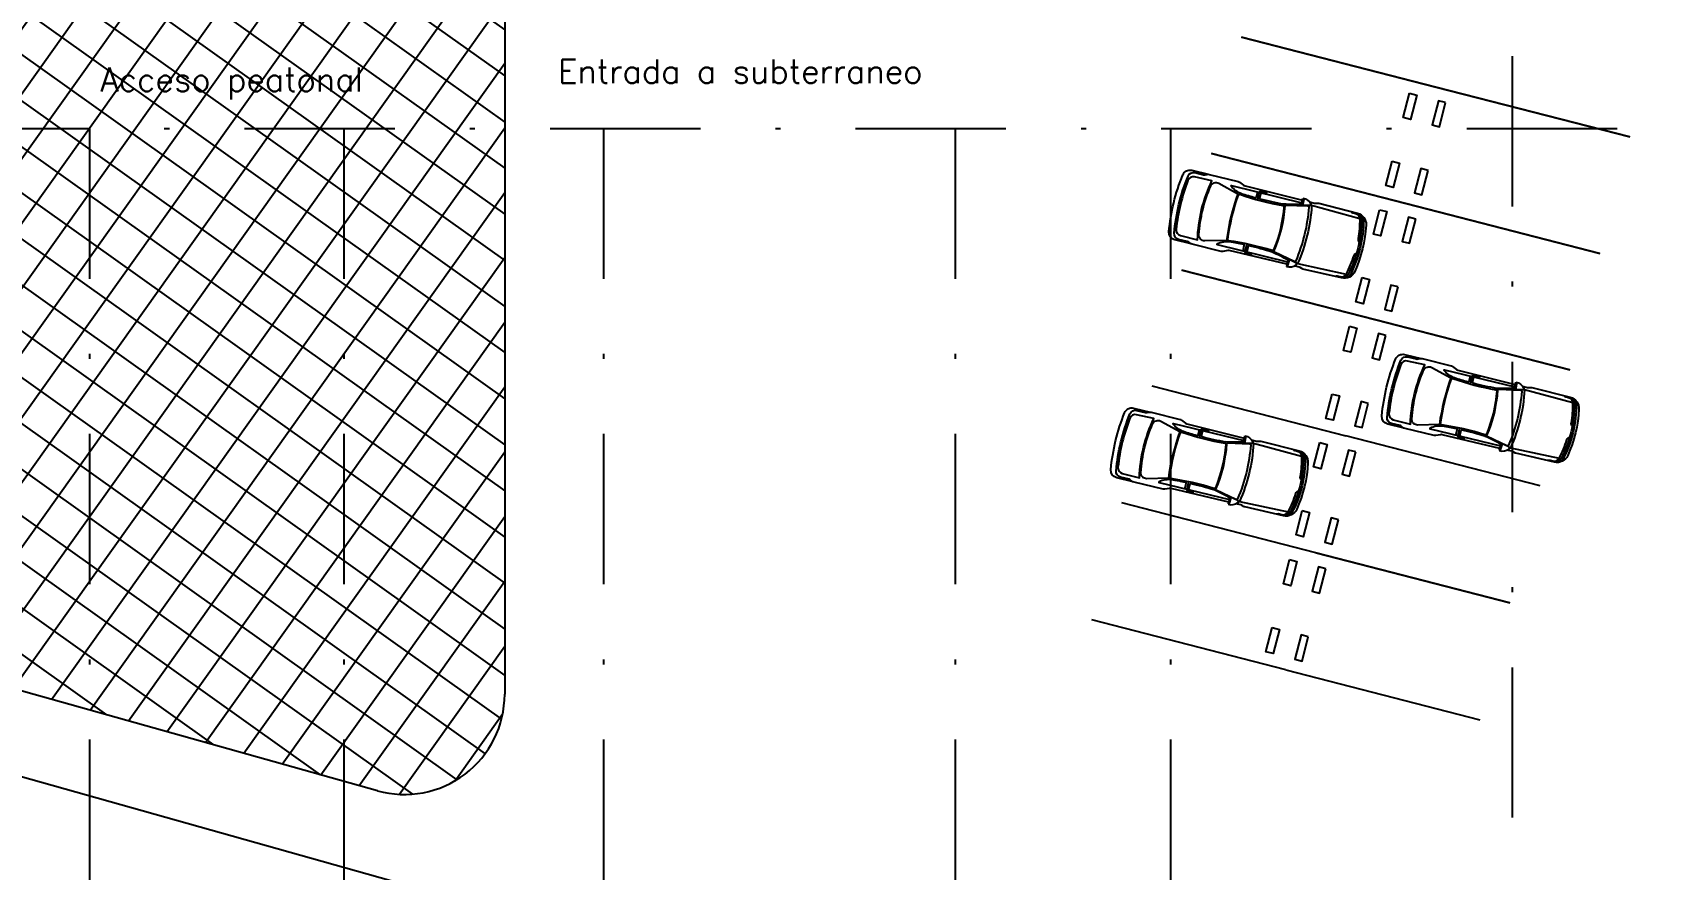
# Model space of a CAD drawing. Header units: millimetres. Extents: x -1615 to -538, y 177 to 397.
# Drawn here: x -776.51 to -743.76, y 231.19 to 247.89 of the extents above; entities that cross this region are included whole.
import ezdxf
from ezdxf.enums import TextEntityAlignment as Align

# ---------------------------------------------------------------- set-up
doc = ezdxf.new("R2010")
doc.units = ezdxf.units.MM
doc.linetypes.add('DASHDOT', pattern=[1, 0.5, -0.25, 0, -0.25])
for name, color, linetype in [('7', 7, 'Continuous'), ('AUX', 8, 'Continuous'), ('CAJONES', 8, 'Continuous'), ('EJES', 4, 'DASHDOT'), ('MOB', 7, 'Continuous'), ('TEX', 2, 'Continuous')]:
    doc.layers.add(name, color=color, linetype=linetype)
doc.styles.add('ROMANS', font='ROMANS.shx')

# ---------------------------------------------------------------- blocks, each defined once
blk = doc.blocks.new('JHGLJGF')
for p, q in [((551.112, 116.366, -0.383), (551.257, 116.359, -0.383)), ((552.517, 116.366, -0.383), (552.372, 116.359, -0.383))]:
    blk.add_line(p, q)
at = {"elevation": -0.383}
for points in [[(551.1, 118.339), (551.1, 118.676, -0.371599), (551.231, 118.828, -0.073962), (552.398, 118.828, -0.371599), (552.53, 118.676), (552.53, 118.339)], [(551.157, 116.388), (551.15, 117.568, 0.101584), (551.144, 117.599), (551.104, 117.69, -0.103014), (551.097, 117.721), (551.097, 118.317, -0.108661), (551.108, 118.365), (551.122, 118.395, 0.108661), (551.129, 118.428), (551.129, 118.606, -0.371351), (551.228, 118.72, -0.0744), (552.402, 118.72, -0.371351), (552.5, 118.606), (552.5, 118.428, 0.108661), (552.507, 118.395), (552.521, 118.365, -0.108661), (552.532, 118.317), (552.532, 117.721, -0.103014), (552.525, 117.69), (552.486, 117.599, 0.101584), (552.479, 117.568), (552.472, 116.388, 0.083094)], [(551.208, 117.301), (551.319, 117.301, 0.417968), (551.334, 117.316, 0.019843), (551.32, 117.597, 0.137129), (551.221, 117.836, 0.713564), (551.208, 117.831), (551.208, 116.386)], [(552.422, 117.301), (552.31, 117.301, -0.417968), (552.295, 117.316, -0.019843), (552.31, 117.597, -0.137129), (552.408, 117.836, -0.713564), (552.422, 117.831), (552.422, 116.386)], [(551.362, 117.262), (551.208, 117.262, 0.083366), (551.152, 117.233, 0.083366)], [(552.268, 117.262), (552.422, 117.262, -0.083366), (552.477, 117.233, -0.083366)], [(551.24, 116.383, 0.02749), (551.322, 116.729, 0.025966), (551.322, 116.731, 0.02378), (551.334, 117.21, 0.407856), (551.319, 117.225), (551.208, 117.225)], [(552.39, 116.383, -0.02749), (552.308, 116.729, -0.025966), (552.307, 116.731, -0.02378), (552.295, 117.21, -0.407856), (552.31, 117.225), (552.422, 117.225)], [(551.148, 115.26), (551.139, 116.053, -0.084677), (551.143, 116.078), (551.154, 116.112, 0.083094), (551.158, 116.137), (551.158, 116.24, 0.101584)], [(552.472, 116.24), (552.471, 116.137, 0.083094), (552.475, 116.112), (552.486, 116.078, -0.084677), (552.49, 116.053), (552.481, 115.26, -0.359876), (552.291, 115.036, -0.088764), (551.338, 115.036, -0.359876), (551.148, 115.26)], [(552.384, 115.188), (552.41, 116.183, -0.090951), (551.219, 116.183), (551.245, 115.188)], [(552.483, 115.395), (552.478, 115.388, 0.13748), (552.467, 115.348), (552.467, 115.262, -0.346548), (552.379, 115.15, -0.11876), (551.25, 115.15, -0.346548), (551.162, 115.262), (551.162, 115.348, 0.13748), (551.151, 115.388), (551.147, 115.395)], [(551.162, 115.299, 0.346548), (551.25, 115.187, 0.041042), (551.641, 115.126, -0.241905), (551.701, 115.089), (551.703, 115.085)], [(552.467, 115.299, -0.346548), (552.379, 115.187, -0.041042), (551.989, 115.126, 0.241905), (551.929, 115.089), (551.926, 115.085)], [(552.481, 115.26, -0.274398), (552.383, 115.11, -0.119718), (551.246, 115.11, -0.274398), (551.148, 115.26)]]:
    blk.add_lwpolyline(points, format="xyb", dxfattribs=at)
for points in [[(552.317, 118.701, 0.065131), (551.312, 118.701, 0.371959), (551.212, 118.588), (551.206, 118.234, -0.104632), (552.423, 118.234), (552.417, 118.588, 0.371959)], [(551.335, 117.67), (551.223, 118.09, -0.440582), (551.314, 118.233, -0.086398), (552.315, 118.233, -0.440582), (552.407, 118.09), (552.294, 117.67, 0.053811)], [(552.259, 116.715, -0.079783), (551.371, 116.715, -0.388412), (551.351, 116.74, 0.043035), (551.337, 117.627, -0.414022), (551.358, 117.652, -0.051218), (552.271, 117.652, -0.414022), (552.292, 117.627, 0.043035), (552.278, 116.74, -0.388412)], [(551.182, 117.246), (551.183, 117.124, 0.43916), (551.188, 117.12), (551.2, 117.121, 0.389567), (551.204, 117.125), (551.203, 117.251, 0.732559), (551.196, 117.253), (551.183, 117.248, 0.154479)], [(552.447, 117.246), (552.446, 117.124, -0.43916), (552.442, 117.12), (552.429, 117.121, -0.389567), (552.425, 117.125), (552.426, 117.251, -0.732559), (552.433, 117.253), (552.446, 117.248, -0.154479)], [(552.387, 116.26, -0.430172), (552.369, 116.232, -0.084449), (551.261, 116.232, -0.430172), (551.242, 116.26), (551.329, 116.686, -0.404558), (551.346, 116.698, 0.084184), (552.283, 116.698, -0.404558), (552.3, 116.686)], [(551.113, 116.387, 0.242275), (551.191, 116.206, 0.563269), (551.228, 116.219), (551.262, 116.379, 0.056528)], [(552.517, 116.387, -0.242275), (552.438, 116.206, -0.563269), (552.401, 116.219), (552.368, 116.379, -0.056528)]]:
    blk.add_lwpolyline(points, format="xyb", close=True, dxfattribs=at)
blk = doc.blocks.new('HJSFLHSDGJHISDKGBGJKFAD')
at = {"layer": 'EJES', "color": 2, "ltscale": 6}
for p, q in [((1154.049, 285.731), (1154.049, 141.621)), ((1073.84, 168.39), (1165.042, 168.39)), ((1125.649, 168.39), (1125.649, 141.621)), ((1130.724, 168.39), (1130.724, 141.621)), ((1135.909, 168.39), (1135.909, 141.621)), ((1142.924, 168.39), (1142.924, 141.621)), ((1147.224, 168.39), (1147.224, 141.621))]:
    blk.add_line(p, q, dxfattribs=at)

msp = doc.modelspace()

# ---------------------------------------------------------------- hatches: boundary and pattern name
at = {"layer": 'AUX'}
h = msp.add_hatch(dxfattribs=at)
h.set_pattern_fill('ANSI37', color=256, scale=6, angle=9.5487, style=0)
h.set_pattern_definition([(54.54865, (-1265.6691, 29.3577), (-0.6109562, 0.4350086), []), (144.54865, (-1265.6691, 29.3577), (-0.4350086, -0.6109562), [])])
h.paths.add_polyline_path([(-772.297, 257.78), (-772.297, 261.08), (-773.955, 261.08), (-776.808, 261.081), (-778.672, 261.081), (-778.797, 261.081), (-778.797, 254.28), (-778.647, 254.28), (-778.647, 254.13), (-778.647, 253.23), (-778.647, 253.08), (-778.647, 251.63), (-778.647, 251.48), (-778.647, 249.23), (-778.647, 249.08), (-778.647, 248.03), (-778.647, 247.88), (-778.647, 246.83), (-778.647, 246.68), (-778.647, 246.13), (-778.647, 245.98), (-778.797, 245.98), (-778.797, 241.928, -0.496821), (-785.148, 237.114), (-769.626, 232.757, 0.496821), (-767.086, 234.683), (-767.086, 253.205), (-767.718, 253.205, -0.414428)])
h.paths.add_polyline_path([(-775.605, 246.401), (-769.467, 246.401), (-769.467, 247.352), (-775.605, 247.352)], flags=24)
at = {"layer": 'MOB'}
h = msp.add_hatch(dxfattribs=at)
h.set_pattern_fill('AR-SAND', color=3, scale=0.03, style=0)
h.set_pattern_definition([(37.5, (-1402.8785, 253.7085), (-0.048001, 1.4682397), [0, -1.15824, 0, -1.2954, 0, -1.23825]), (7.5, (-1402.8785, 253.7085), (1.34857, 2.1504753), [0, -0.62484, 0, -1.04394, 0, -0.40005]), (327.5, (-1403.8158, 253.7085), (2.372977, 0.0043116), [0, -0.381, 0, -1.3716, 0, -1.7907]), (317.5, (-1403.8158, 253.7085), (2.2906694, 0.668788), [0, -0.1905, 0, -0.89916, 0, -1.0287])])
h.paths.add_polyline_path([(-758.837, 347.215), (-812.758, 335.518), (-812.758, 334.673), (-803.9, 334.673), (-803.9, 329.947), (-799.313, 325.307), (-782.89, 325.307), (-782.89, 328.837), (-770.72, 328.837), (-770.72, 325.456), (-758.098, 325.456), (-758.098, 303.87), (-760.597, 303.87), (-760.597, 297.006), (-760.508, 297.006), (-760.508, 296.905), (-758.397, 296.905), (-758.397, 296.975), (-757.997, 296.975), (-757.997, 296.575), (-758.097, 296.575), (-758.097, 283.471), (-757.975, 283.471), (-757.975, 283.071), (-758.375, 283.071), (-758.375, 283.155), (-760.375, 283.155), (-760.375, 283.044), (-760.597, 283.044), (-760.597, 279.854), (-760.455, 279.854), (-760.455, 279.705), (-746.972, 279.705), (-746.972, 272.855), (-749.274, 272.855), (-749.274, 265.205), (-745.307, 265.205), (-745.307, 253.28), (-736.306, 250.855), (-741.501, 261.951)])
h.paths.add_polyline_path([(-804.753, 325.526), (-813.904, 325.526), (-813.904, 323.04), (-804.753, 323.04, 1)])
h.paths.add_polyline_path([(-793.647, 300.355), (-811.904, 300.355, 0.414214), (-813.754, 298.505), (-813.754, 296.366, 0.414214), (-811.904, 294.516), (-809.75, 294.516), (-812.618, 297.384), (-810.638, 299.364), (-808.978, 297.704), (-806.998, 299.684), (-805.338, 298.024), (-803.678, 299.684), (-798.51, 294.516), (-796.147, 294.516), (-796.147, 296.613), (-796.208, 296.613), (-796.208, 297.013), (-795.808, 297.013), (-795.808, 296.905), (-793.688, 296.905), (-793.688, 297.074), (-793.647, 297.074)])
h.paths.add_polyline_path([(-803.388, 289.162), (-812.035, 289.162, 1), (-812.035, 285.962), (-803.388, 285.962, 1)])
h.paths.add_polyline_path([(-799.655, 280.258, 0.414214), (-800.005, 280.608), (-808.772, 280.608), (-808.772, 279.83), (-808.372, 279.83), (-808.372, 279.73), (-805.772, 279.73), (-805.772, 279.83), (-805.372, 279.83), (-805.372, 279.73), (-802.772, 279.73), (-802.772, 279.83), (-802.372, 279.83), (-802.372, 279.73), (-799.772, 279.73), (-799.772, 279.83), (-799.655, 279.83)], flags=17)
h.paths.add_polyline_path([(-808.722, 254.706), (-812.247, 254.706), (-812.247, 274.904), (-810.647, 274.904), (-810.647, 280.608), (-810.904, 280.608, 0.414214), (-813.754, 277.758), (-813.754, 253.219, 0.315329), (-806.85, 243.36), (-785.107, 237.258, 0.496821), (-778.947, 241.928), (-778.947, 245.98), (-808.722, 245.98)])
h.paths.add_polyline_path([(-753.647, 257.705), (-763.747, 257.705), (-763.747, 261.081), (-765.147, 261.081), (-765.147, 257.78, -1), (-770.297, 257.78), (-770.297, 261.081), (-772.147, 261.08), (-772.147, 257.774, 0.413999), (-767.725, 253.355), (-753.647, 253.355)], flags=17)
h.paths.add_polyline_path([(-754.727, 229.822, 0.978274), (-755.051, 228.667), (-737.051, 223.615), (-736.65, 225.175)])
h = msp.add_hatch(dxfattribs=at)
h.set_pattern_fill('GRASS', color=3, scale=0.05, style=0)
h.set_pattern_definition([(90, (-1505.3727, 255.352), (-0.898025, 0.898025), [0.238125, -1.557925]), (45, (-1505.3727, 255.352), (-0.8980256, 0.8980256), [0.238125, -1.031875]), (135, (-1505.3727, 255.352), (-0.8980256, -0.8980256), [0.238125, -1.031875])])
h.paths.add_polyline_path([(-758.837, 347.215), (-812.758, 335.518), (-812.758, 334.673), (-803.9, 334.673), (-803.9, 329.947), (-799.313, 325.307), (-782.89, 325.307), (-782.89, 328.837), (-770.72, 328.837), (-770.72, 325.456), (-758.098, 325.456), (-758.098, 303.87), (-760.597, 303.87), (-760.597, 297.006), (-760.508, 297.006), (-760.508, 296.905), (-758.397, 296.905), (-758.397, 296.975), (-757.997, 296.975), (-757.997, 296.575), (-758.097, 296.575), (-758.097, 283.471), (-757.975, 283.471), (-757.975, 283.071), (-758.375, 283.071), (-758.375, 283.155), (-760.375, 283.155), (-760.375, 283.044), (-760.597, 283.044), (-760.597, 279.854), (-760.455, 279.854), (-760.455, 279.705), (-746.972, 279.705), (-746.972, 272.855), (-749.274, 272.855), (-749.274, 265.205), (-745.307, 265.205), (-745.307, 253.28), (-736.306, 250.855), (-741.501, 261.951)])
h.paths.add_polyline_path([(-804.753, 325.526), (-813.904, 325.526), (-813.904, 323.04), (-804.753, 323.04, 1)])
h.paths.add_polyline_path([(-793.647, 300.355), (-811.904, 300.355, 0.414214), (-813.754, 298.505), (-813.754, 296.366, 0.414214), (-811.904, 294.516), (-809.75, 294.516), (-812.618, 297.384), (-810.638, 299.364), (-808.978, 297.704), (-806.998, 299.684), (-805.338, 298.024), (-803.678, 299.684), (-798.51, 294.516), (-796.147, 294.516), (-796.147, 296.613), (-796.208, 296.613), (-796.208, 297.013), (-795.808, 297.013), (-795.808, 296.905), (-793.688, 296.905), (-793.688, 297.074), (-793.647, 297.074)])
h.paths.add_polyline_path([(-803.388, 289.162), (-812.035, 289.162, 1), (-812.035, 285.962), (-803.388, 285.962, 1)])
h.paths.add_polyline_path([(-799.655, 280.258, 0.414214), (-800.005, 280.608), (-808.772, 280.608), (-808.772, 279.83), (-808.372, 279.83), (-808.372, 279.73), (-805.772, 279.73), (-805.772, 279.83), (-805.372, 279.83), (-805.372, 279.73), (-802.772, 279.73), (-802.772, 279.83), (-802.372, 279.83), (-802.372, 279.73), (-799.772, 279.73), (-799.772, 279.83), (-799.655, 279.83)], flags=17)
h.paths.add_polyline_path([(-808.722, 254.706), (-812.247, 254.706), (-812.247, 274.904), (-810.647, 274.904), (-810.647, 280.608), (-810.904, 280.608, 0.414214), (-813.754, 277.758), (-813.754, 253.219, 0.315329), (-806.85, 243.36), (-785.107, 237.258, 0.496821), (-778.947, 241.928), (-778.947, 245.98), (-808.722, 245.98)])
h.paths.add_polyline_path([(-753.647, 257.705), (-763.747, 257.705), (-763.747, 261.081), (-765.147, 261.081), (-765.147, 257.78, -1), (-770.297, 257.78), (-770.297, 261.081), (-772.147, 261.08), (-772.147, 257.774, 0.413999), (-767.725, 253.355), (-753.647, 253.355)], flags=17)
h.paths.add_polyline_path([(-754.727, 229.822, 0.978274), (-755.051, 228.667), (-737.051, 223.615), (-736.65, 225.175)])

# ---------------------------------------------------------------- linework, layer by layer
at = {"layer": '7', "color": 7}
for p, q in [((-769.626, 232.757), (-806.896, 243.217)), ((-737.499, 222.019), (-807.344, 241.621))]:
    msp.add_line(p, q, dxfattribs=at)
at = {"layer": 'AUX'}
msp.add_line((-767.086, 253.355), (-767.086, 234.683), dxfattribs=at)
msp.add_arc((-769.086, 234.683), 2, 254.3235, 0, dxfattribs=at)
at = {"layer": 'CAJONES'}
for p, q in [((-748.501, 246.805), (-752.375, 247.801)), ((-752.375, 247.801), (-748.501, 246.805)), ((-748.501, 246.805), (-744.627, 245.809)), ((-744.627, 245.809), (-748.501, 246.805)), ((-749.099, 244.481), (-752.973, 245.477)), ((-752.973, 245.477), (-749.099, 244.481)), ((-749.099, 244.481), (-745.225, 243.485)), ((-745.225, 243.485), (-749.099, 244.481)), ((-749.099, 244.481), (-745.225, 243.485)), ((-745.225, 243.485), (-749.099, 244.481)), ((-749.697, 242.156), (-753.571, 243.152)), ((-753.571, 243.152), (-749.697, 242.156)), ((-749.697, 242.156), (-745.823, 241.16)), ((-745.823, 241.16), (-749.697, 242.156)), ((-754.165, 240.838), (-750.291, 239.842)), ((-746.417, 238.847), (-750.291, 239.842)), ((-750.892, 237.507), (-754.766, 238.503)), ((-750.892, 237.507), (-747.018, 236.511)), ((-747.018, 236.511), (-750.892, 237.507)), ((-751.492, 235.172), (-755.366, 236.168)), ((-751.492, 235.172), (-747.618, 234.176))]:
    msp.add_line(p, q, dxfattribs=at)
for points in [[(-749.023, 246.681), (-748.877, 246.644), (-749.002, 246.159), (-749.147, 246.197)], [(-748.302, 246.496), (-748.447, 246.533), (-748.572, 246.049), (-748.427, 246.011)], [(-749.371, 245.325), (-749.226, 245.288), (-749.351, 244.803), (-749.496, 244.841)], [(-748.651, 245.14), (-748.796, 245.177), (-748.921, 244.693), (-748.775, 244.655)], [(-749.62, 244.356), (-749.475, 244.319), (-749.6, 243.835), (-749.745, 243.872)], [(-748.9, 244.171), (-749.045, 244.209), (-749.17, 243.724), (-749.024, 243.687)], [(-749.969, 243.001), (-749.824, 242.963), (-749.948, 242.479), (-750.093, 242.516)], [(-749.248, 242.815), (-749.394, 242.853), (-749.518, 242.368), (-749.373, 242.331)], [(-750.218, 242.032), (-750.073, 241.995), (-750.197, 241.51), (-750.342, 241.548)], [(-749.497, 241.847), (-749.643, 241.884), (-749.767, 241.4), (-749.622, 241.363)], [(-750.566, 240.676), (-750.421, 240.639), (-750.546, 240.155), (-750.691, 240.192)], [(-749.846, 240.491), (-749.991, 240.528), (-750.116, 240.044), (-749.97, 240.007)], [(-750.815, 239.708), (-750.67, 239.67), (-750.795, 239.186), (-750.94, 239.223)], [(-750.095, 239.522), (-750.24, 239.56), (-750.365, 239.076), (-750.219, 239.038)], [(-751.164, 238.352), (-751.019, 238.314), (-751.143, 237.83), (-751.289, 237.867)], [(-750.444, 238.166), (-750.589, 238.204), (-750.713, 237.72), (-750.568, 237.682)], [(-751.416, 237.372), (-751.271, 237.335), (-751.395, 236.851), (-751.54, 236.888)], [(-750.695, 237.187), (-750.841, 237.225), (-750.965, 236.74), (-750.82, 236.703)], [(-751.764, 236.017), (-751.619, 235.979), (-751.744, 235.495), (-751.889, 235.532)], [(-751.044, 235.831), (-751.189, 235.869), (-751.314, 235.384), (-751.168, 235.347)]]:
    msp.add_lwpolyline(points, close=True, dxfattribs=at)

# ---------------------------------------------------------------- block references
msp.add_blockref('HJSFLHSDGJHISDKGBGJKFAD', (-1901.02, 77.59))
at = {"layer": 'AUX', "rotation": 76.33950729070982}
for p in [(-768.542, -319.784, 0.383), (-764.292, -323.461, 0.383), (-769.702, -324.532, 0.383)]:
    msp.add_blockref('JHGLJGF', p, dxfattribs=at)

# ---------------------------------------------------------------- texts
at = {"layer": 'TEX', "style": 'ROMANS'}
for s, p in [('Entrada a subterraneo', (-762.382, 246.882)), ('Acceso peatonal', (-772.536, 246.718))]:
    msp.add_text(s, height=0.47564, dxfattribs=at).set_placement(p, align=Align.CENTER)

doc.saveas('drawing.dxf')
